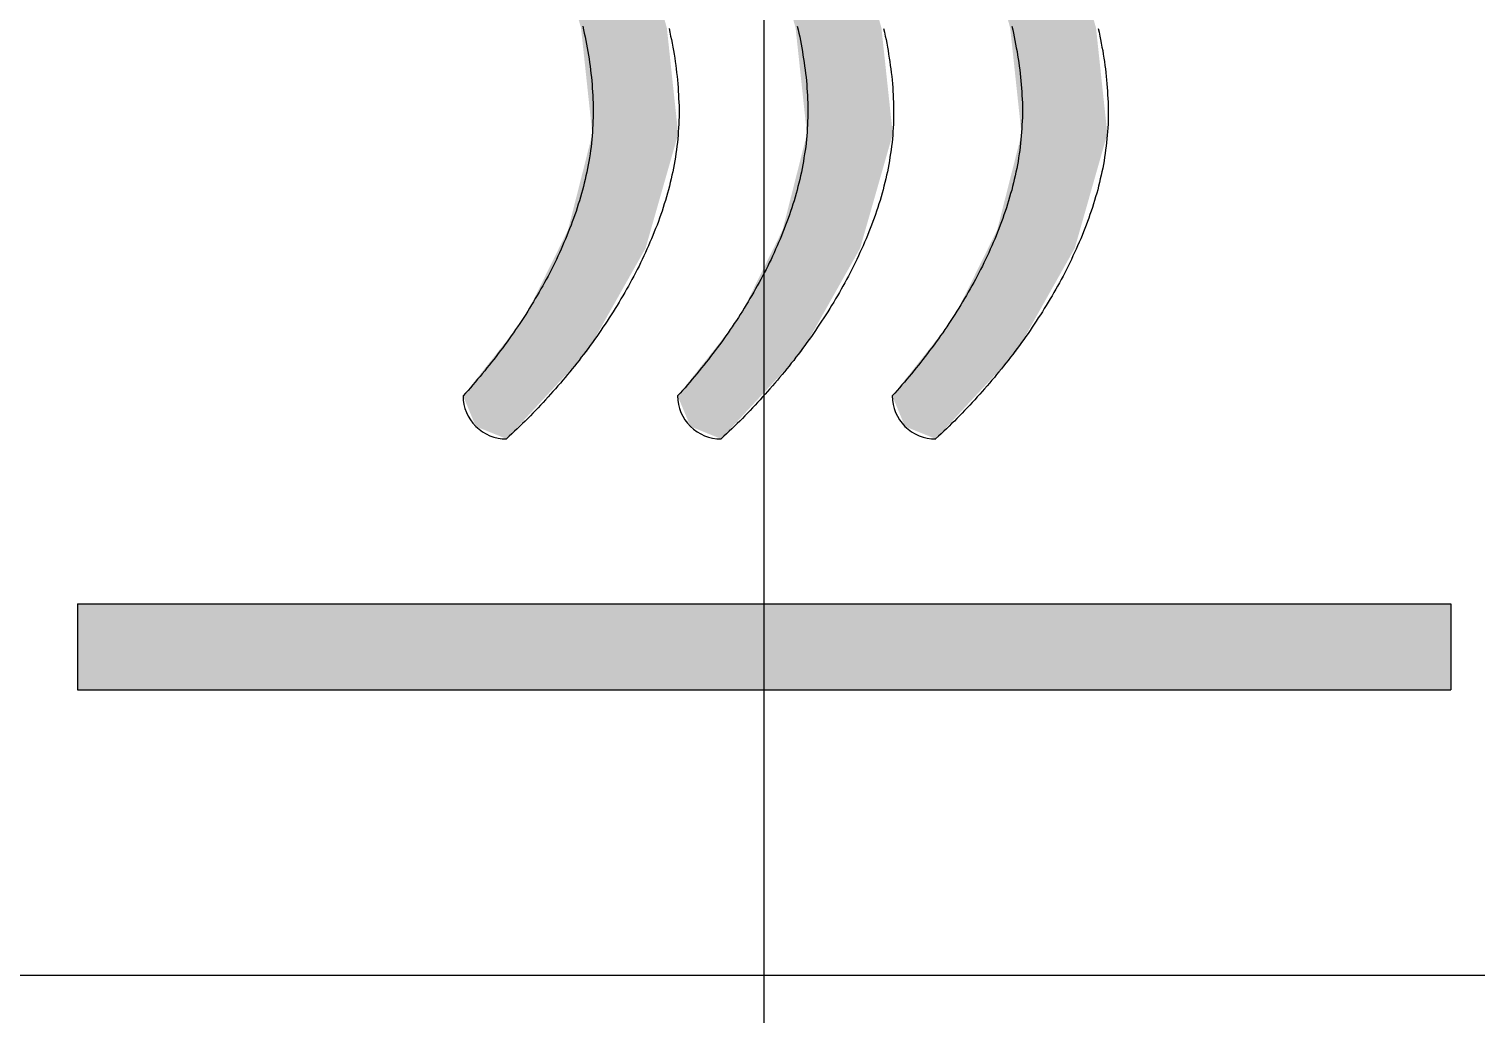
# Model space of a CAD drawing. Extents: x -260 to 40, y -107 to 195.
# Drawn here: x -180.49 to -172.06, y 149.14 to 154.87 of the extents above; entities that cross this region are included whole.
import ezdxf

# ---------------------------------------------------------------- set-up
doc = ezdxf.new("R2010")
doc.units = 0
doc.linetypes.add('CENTER', pattern=[50.8, 31.75, -6.35, 6.35, -6.35])
doc.layers.get('0').update_dxf_attribs({"linetype": 'CONTINUOUS'})
doc.layers.add('CENTER', color=1, linetype='CENTER')

# ---------------------------------------------------------------- blocks, each defined once
blk = doc.blocks.new('*U5')
at = {"color": 7, "linetype": 'CONTINUOUS'}
for points in [[(-174.7128, 159.588), (-175.1828, 159.0809), (-174.5291, 159.5313)], [(-174.5291, 159.5313), (-175.1828, 159.0809), (-174.4399, 159.361)], [(-174.4399, 159.361), (-175.1828, 159.0809), (-174.8056, 158.9042)], [(-175.1828, 159.0809), (-175.522, 158.4784), (-174.8056, 158.9042)], [(-174.8056, 158.9042), (-175.522, 158.4784), (-175.0668, 158.3805)], [(-175.522, 158.4784), (-175.7118, 157.8136), (-175.0668, 158.3805)], [(-175.0668, 158.3805), (-175.7118, 157.8136), (-175.2118, 157.8136)], [(-175.7118, 157.8136), (-175.6459, 157.1964), (-175.1459, 157.1964)], [(-175.2118, 157.8136), (-175.7118, 157.8136), (-175.1459, 157.1964)], [(-175.6459, 157.1964), (-175.4777, 156.5989), (-174.9777, 156.599)], [(-175.1459, 157.1964), (-175.6459, 157.1964), (-174.9777, 156.599)], [(-174.9777, 156.599), (-175.4777, 156.5989), (-174.7118, 156.0381)], [(-175.4777, 156.5989), (-175.2118, 156.0381), (-174.7118, 156.0381)], [(-175.2118, 156.0381), (-174.946, 155.4772), (-174.446, 155.4772)], [(-174.7118, 156.0381), (-175.2118, 156.0381), (-174.446, 155.4772)], [(-174.946, 155.4772), (-174.7777, 154.8797), (-174.2777, 154.8797)], [(-174.446, 155.4772), (-174.946, 155.4772), (-174.2777, 154.8797)], [(-174.7777, 154.8797), (-174.7118, 154.2625), (-174.2777, 154.8797)], [(-174.2777, 154.8797), (-174.7118, 154.2625), (-174.2118, 154.2625)], [(-174.2118, 154.2625), (-174.8532, 153.7047), (-174.4018, 153.5972)], [(-174.7118, 154.2625), (-174.8532, 153.7047), (-174.2118, 154.2625)], [(-174.8532, 153.7047), (-175.1079, 153.1887), (-174.4018, 153.5972)], [(-174.4018, 153.5972), (-175.1079, 153.1887), (-174.7413, 152.9944)], [(-175.1079, 153.1887), (-175.4647, 152.7371), (-174.7413, 152.9944)], [(-174.7413, 152.9944), (-175.4647, 152.7371), (-175.2118, 152.487)], [(-175.4647, 152.7371), (-175.3905, 152.5593), (-175.2118, 152.487)]]:
    blk.add_solid(points, dxfattribs=at)
blk = doc.blocks.new('*U6')
at = {"color": 7, "linetype": 'CONTINUOUS'}
for points in [[(-177.2128, 159.588), (-177.6828, 159.0809), (-177.0291, 159.5313)], [(-177.0291, 159.5313), (-177.6828, 159.0809), (-176.9399, 159.361)], [(-176.9399, 159.361), (-177.6828, 159.0809), (-177.3056, 158.9042)], [(-177.6828, 159.0809), (-178.022, 158.4784), (-177.3056, 158.9042)], [(-177.3056, 158.9042), (-178.022, 158.4784), (-177.5668, 158.3805)], [(-178.022, 158.4784), (-178.2118, 157.8136), (-177.5668, 158.3805)], [(-177.5668, 158.3805), (-178.2118, 157.8136), (-177.7118, 157.8136)], [(-178.2118, 157.8136), (-178.1459, 157.1964), (-177.6459, 157.1964)], [(-177.7118, 157.8136), (-178.2118, 157.8136), (-177.6459, 157.1964)], [(-178.1459, 157.1964), (-177.9777, 156.5989), (-177.4777, 156.599)], [(-177.6459, 157.1964), (-178.1459, 157.1964), (-177.4777, 156.599)], [(-177.4777, 156.599), (-177.9777, 156.5989), (-177.2118, 156.0381)], [(-177.9777, 156.5989), (-177.7118, 156.0381), (-177.2118, 156.0381)], [(-177.7118, 156.0381), (-177.446, 155.4772), (-176.946, 155.4772)], [(-177.2118, 156.0381), (-177.7118, 156.0381), (-176.946, 155.4772)], [(-177.446, 155.4772), (-177.2777, 154.8797), (-176.7777, 154.8797)], [(-176.946, 155.4772), (-177.446, 155.4772), (-176.7777, 154.8797)], [(-177.2777, 154.8797), (-177.2118, 154.2625), (-176.7777, 154.8797)], [(-176.7777, 154.8797), (-177.2118, 154.2625), (-176.7118, 154.2625)], [(-176.7118, 154.2625), (-177.3532, 153.7047), (-176.9018, 153.5972)], [(-177.2118, 154.2625), (-177.3532, 153.7047), (-176.7118, 154.2625)], [(-177.3532, 153.7047), (-177.6079, 153.1887), (-176.9018, 153.5972)], [(-176.9018, 153.5972), (-177.6079, 153.1887), (-177.2414, 152.9944)], [(-177.6079, 153.1887), (-177.9647, 152.7371), (-177.2414, 152.9944)], [(-177.2414, 152.9944), (-177.9647, 152.7371), (-177.7118, 152.487)], [(-177.9647, 152.7371), (-177.8905, 152.5593), (-177.7118, 152.487)]]:
    blk.add_solid(points, dxfattribs=at)
blk = doc.blocks.new('*U7')
at = {"color": 7, "linetype": 'CONTINUOUS'}
for points in [[(-175.9628, 159.588), (-176.4328, 159.0809), (-175.7791, 159.5313)], [(-175.7791, 159.5313), (-176.4328, 159.0809), (-175.6899, 159.361)], [(-175.6899, 159.361), (-176.4328, 159.0809), (-176.0556, 158.9042)], [(-176.4328, 159.0809), (-176.772, 158.4784), (-176.0556, 158.9042)], [(-176.0556, 158.9042), (-176.772, 158.4784), (-176.3168, 158.3805)], [(-176.772, 158.4784), (-176.9618, 157.8136), (-176.3168, 158.3805)], [(-176.3168, 158.3805), (-176.9618, 157.8136), (-176.4618, 157.8136)], [(-176.9618, 157.8136), (-176.8959, 157.1964), (-176.3959, 157.1964)], [(-176.4618, 157.8136), (-176.9618, 157.8136), (-176.3959, 157.1964)], [(-176.8959, 157.1964), (-176.7277, 156.5989), (-176.2277, 156.599)], [(-176.3959, 157.1964), (-176.8959, 157.1964), (-176.2277, 156.599)], [(-176.2277, 156.599), (-176.7277, 156.5989), (-175.9618, 156.0381)], [(-176.7277, 156.5989), (-176.4618, 156.0381), (-175.9618, 156.0381)], [(-176.4618, 156.0381), (-176.196, 155.4772), (-175.696, 155.4772)], [(-175.9618, 156.0381), (-176.4618, 156.0381), (-175.696, 155.4772)], [(-176.196, 155.4772), (-176.0277, 154.8797), (-175.5277, 154.8797)], [(-175.696, 155.4772), (-176.196, 155.4772), (-175.5277, 154.8797)], [(-176.0277, 154.8797), (-175.9618, 154.2625), (-175.5277, 154.8797)], [(-175.5277, 154.8797), (-175.9618, 154.2625), (-175.4618, 154.2625)], [(-175.4618, 154.2625), (-176.1032, 153.7047), (-175.6518, 153.5972)], [(-175.9618, 154.2625), (-176.1032, 153.7047), (-175.4618, 154.2625)], [(-176.1032, 153.7047), (-176.3579, 153.1887), (-175.6518, 153.5972)], [(-175.6518, 153.5972), (-176.3579, 153.1887), (-175.9913, 152.9944)], [(-176.3579, 153.1887), (-176.7147, 152.7371), (-175.9913, 152.9944)], [(-175.9913, 152.9944), (-176.7147, 152.7371), (-176.4618, 152.487)], [(-176.7147, 152.7371), (-176.6405, 152.5593), (-176.4618, 152.487)]]:
    blk.add_solid(points, dxfattribs=at)
blk = doc.blocks.new('*U17')
at = {"color": 7, "linetype": 'CONTINUOUS'}
for points in [[(-184.9679, 149.8387), (-183.7856, 149.3641), (-179.5801, 160.6143)], [(-178.1605, 160.6143), (-179.5801, 160.6143), (-183.7856, 149.3641)], [(-183.7856, 149.3641), (-184.9679, 149.8387), (-185.0965, 149.3641)], [(-185.0554, 149.6076), (-185.0965, 149.3641), (-184.9679, 149.8387)]]:
    blk.add_solid(points, dxfattribs=at)
blk = doc.blocks.new('*U18')
at = {"color": 7, "linetype": 'CONTINUOUS', "extrusion": (0, 0, -1)}
for points in [[(174.2634, 160.6143), (172.8438, 160.6143), (168.6383, 149.3641)], [(167.456, 149.8387), (168.6383, 149.3641), (172.8438, 160.6143)], [(168.6383, 149.3641), (167.456, 149.8387), (167.3274, 149.3641)], [(167.3685, 149.6076), (167.3274, 149.3641), (167.456, 149.8387)]]:
    blk.add_solid(points, dxfattribs=at)
blk = doc.blocks.new('*U19')
at = {"color": 7, "linetype": 'CONTINUOUS'}
for points in [[(-176.2118, 151.2756), (-172.2118, 151.5256), (-180.2118, 151.5256)], [(-176.2118, 151.2756), (-180.2118, 151.5256), (-180.2118, 151.0257)], [(-176.2118, 151.2756), (-172.2118, 151.0257), (-172.2118, 151.5256)], [(-176.2118, 151.2756), (-180.2118, 151.0257), (-172.2118, 151.0257)]]:
    blk.add_solid(points, dxfattribs=at)

msp = doc.modelspace()

# ---------------------------------------------------------------- linework, layer by layer
at = {"color": 7, "linetype": 'CONTINUOUS'}
for p, q in [((-180.2118, 151.5256), (-172.2118, 151.5256)), ((-180.2118, 151.5256), (-180.2118, 151.0257)), ((-172.2118, 151.5256), (-172.2118, 151.0257)), ((-180.2118, 151.0257), (-172.2118, 151.0257)), ((-186.7118, 149.3641), (-165.7122, 149.3641))]:
    msp.add_line(p, q, dxfattribs=at)
at = {"color": 7}
for points in [[(-177.268, 154.891, 0), (-177.263, 154.87, 0), (-177.259, 154.849, 0), (-177.254, 154.828, 0), (-177.25, 154.806, 0), (-177.246, 154.785, 0), (-177.242, 154.764, 0), (-177.238, 154.743, 0), (-177.235, 154.721, 0), (-177.231, 154.7, 0), (-177.228, 154.679, 0), (-177.225, 154.657, 0), (-177.222, 154.636, 0), (-177.22, 154.615, 0), (-177.217, 154.593, 0), (-177.215, 154.572, 0), (-177.213, 154.551, 0), (-177.212, 154.529, 0), (-177.21, 154.508, 0), (-177.209, 154.486, 0), (-177.208, 154.465, 0), (-177.207, 154.444, 0), (-177.207, 154.422, 0), (-177.207, 154.401, 0), (-177.207, 154.38, 0), (-177.207, 154.358, 0), (-177.208, 154.337, 0), (-177.209, 154.315, 0), (-177.21, 154.294, 0), (-177.211, 154.273, 0), (-177.213, 154.252, 0), (-177.215, 154.23, 0), (-177.217, 154.209, 0), (-177.219, 154.188, 0), (-177.222, 154.167, 0), (-177.225, 154.146, 0), (-177.229, 154.124, 0), (-177.232, 154.103, 0), (-177.236, 154.082, 0), (-177.24, 154.061, 0), (-177.244, 154.04, 0), (-177.249, 154.019, 0), (-177.254, 153.998, 0), (-177.259, 153.977, 0), (-177.264, 153.957, 0), (-177.269, 153.936, 0), (-177.275, 153.915, 0), (-177.281, 153.894, 0), (-177.287, 153.874, 0), (-177.294, 153.853, 0), (-177.3, 153.833, 0), (-177.307, 153.812, 0), (-177.314, 153.792, 0), (-177.321, 153.771, 0), (-177.329, 153.751, 0), (-177.336, 153.731, 0), (-177.344, 153.711, 0), (-177.352, 153.69, 0), (-177.36, 153.67, 0), (-177.368, 153.65, 0), (-177.377, 153.63, 0), (-177.385, 153.611, 0), (-177.394, 153.591, 0), (-177.403, 153.571, 0), (-177.412, 153.551, 0), (-177.421, 153.532, 0), (-177.431, 153.512, 0), (-177.44, 153.493, 0), (-177.45, 153.474, 0), (-177.46, 153.454, 0), (-177.47, 153.435, 0), (-177.48, 153.416, 0), (-177.49, 153.397, 0), (-177.501, 153.378, 0), (-177.511, 153.36, 0), (-177.522, 153.341, 0), (-177.533, 153.322, 0), (-177.544, 153.304, 0), (-177.555, 153.285, 0), (-177.566, 153.267, 0), (-177.577, 153.248, 0), (-177.588, 153.23, 0), (-177.6, 153.212, 0), (-177.611, 153.194, 0), (-177.623, 153.176, 0), (-177.635, 153.158, 0), (-177.647, 153.14, 0), (-177.659, 153.123, 0), (-177.671, 153.105, 0), (-177.684, 153.087, 0), (-177.696, 153.07, 0), (-177.708, 153.053, 0), (-177.721, 153.035, 0), (-177.734, 153.018, 0), (-177.747, 153.001, 0), (-177.76, 152.984, 0), (-177.773, 152.967, 0), (-177.786, 152.95, 0), (-177.799, 152.933, 0), (-177.812, 152.916, 0), (-177.826, 152.9, 0), (-177.839, 152.883, 0), (-177.853, 152.866, 0), (-177.866, 152.85, 0), (-177.88, 152.834, 0), (-177.894, 152.817, 0), (-177.908, 152.801, 0), (-177.922, 152.785, 0), (-177.936, 152.769, 0), (-177.95, 152.753, 0), (-177.965, 152.737, 0)], [(-176.765, 154.876, 0), (-176.76, 154.855, 0), (-176.756, 154.833, 0), (-176.751, 154.812, 0), (-176.747, 154.791, 0), (-176.743, 154.769, 0), (-176.739, 154.748, 0), (-176.736, 154.727, 0), (-176.732, 154.705, 0), (-176.729, 154.684, 0), (-176.726, 154.662, 0), (-176.723, 154.641, 0), (-176.721, 154.62, 0), (-176.718, 154.598, 0), (-176.716, 154.577, 0), (-176.714, 154.555, 0), (-176.712, 154.534, 0), (-176.711, 154.512, 0), (-176.71, 154.491, 0), (-176.709, 154.469, 0), (-176.708, 154.448, 0), (-176.707, 154.426, 0), (-176.707, 154.405, 0), (-176.707, 154.383, 0), (-176.707, 154.362, 0), (-176.708, 154.341, 0), (-176.708, 154.319, 0), (-176.709, 154.298, 0), (-176.711, 154.276, 0), (-176.712, 154.255, 0), (-176.714, 154.234, 0), (-176.716, 154.213, 0), (-176.719, 154.191, 0), (-176.722, 154.17, 0), (-176.725, 154.149, 0), (-176.728, 154.128, 0), (-176.731, 154.106, 0), (-176.735, 154.085, 0), (-176.739, 154.064, 0), (-176.743, 154.043, 0), (-176.748, 154.022, 0), (-176.753, 154.001, 0), (-176.758, 153.98, 0), (-176.763, 153.959, 0), (-176.768, 153.938, 0), (-176.774, 153.918, 0), (-176.78, 153.897, 0), (-176.786, 153.876, 0), (-176.793, 153.855, 0), (-176.799, 153.835, 0), (-176.806, 153.814, 0), (-176.813, 153.794, 0), (-176.82, 153.773, 0), (-176.827, 153.753, 0), (-176.835, 153.732, 0), (-176.843, 153.712, 0), (-176.851, 153.692, 0), (-176.859, 153.672, 0), (-176.867, 153.652, 0), (-176.876, 153.632, 0), (-176.885, 153.612, 0), (-176.894, 153.592, 0), (-176.903, 153.572, 0), (-176.912, 153.552, 0), (-176.921, 153.532, 0), (-176.931, 153.513, 0), (-176.94, 153.493, 0), (-176.95, 153.474, 0), (-176.96, 153.454, 0), (-176.97, 153.435, 0), (-176.981, 153.415, 0), (-176.991, 153.396, 0), (-177.002, 153.377, 0), (-177.012, 153.358, 0), (-177.023, 153.339, 0), (-177.034, 153.32, 0), (-177.045, 153.302, 0), (-177.056, 153.283, 0), (-177.067, 153.264, 0), (-177.079, 153.246, 0), (-177.09, 153.227, 0), (-177.102, 153.209, 0), (-177.114, 153.191, 0), (-177.126, 153.173, 0), (-177.138, 153.155, 0), (-177.15, 153.137, 0), (-177.162, 153.119, 0), (-177.174, 153.101, 0), (-177.186, 153.083, 0), (-177.199, 153.066, 0), (-177.211, 153.048, 0), (-177.224, 153.031, 0), (-177.237, 153.013, 0), (-177.25, 152.996, 0), (-177.263, 152.979, 0), (-177.276, 152.962, 0), (-177.289, 152.944, 0), (-177.303, 152.928, 0), (-177.316, 152.911, 0), (-177.329, 152.894, 0), (-177.343, 152.877, 0), (-177.357, 152.861, 0), (-177.37, 152.844, 0), (-177.384, 152.828, 0), (-177.398, 152.811, 0), (-177.412, 152.795, 0), (-177.427, 152.779, 0), (-177.441, 152.763, 0), (-177.455, 152.747, 0), (-177.47, 152.731, 0), (-177.484, 152.715, 0), (-177.499, 152.699, 0), (-177.513, 152.683, 0), (-177.528, 152.668, 0), (-177.543, 152.652, 0), (-177.558, 152.637, 0), (-177.573, 152.622, 0), (-177.588, 152.606, 0), (-177.603, 152.591, 0), (-177.619, 152.576, 0), (-177.634, 152.561, 0), (-177.649, 152.546, 0), (-177.665, 152.531, 0), (-177.68, 152.516, 0), (-177.696, 152.502, 0), (-177.712, 152.487, 0)], [(-176.018, 154.891, 0), (-176.013, 154.87, 0), (-176.009, 154.849, 0), (-176.004, 154.828, 0), (-176, 154.806, 0), (-175.996, 154.785, 0), (-175.992, 154.764, 0), (-175.988, 154.743, 0), (-175.985, 154.721, 0), (-175.981, 154.7, 0), (-175.978, 154.679, 0), (-175.975, 154.657, 0), (-175.972, 154.636, 0), (-175.97, 154.615, 0), (-175.967, 154.593, 0), (-175.965, 154.572, 0), (-175.963, 154.551, 0), (-175.962, 154.529, 0), (-175.96, 154.508, 0), (-175.959, 154.486, 0), (-175.958, 154.465, 0), (-175.957, 154.444, 0), (-175.957, 154.422, 0), (-175.957, 154.401, 0), (-175.957, 154.38, 0), (-175.957, 154.358, 0), (-175.958, 154.337, 0), (-175.959, 154.315, 0), (-175.96, 154.294, 0), (-175.961, 154.273, 0), (-175.963, 154.252, 0), (-175.965, 154.23, 0), (-175.967, 154.209, 0), (-175.969, 154.188, 0), (-175.972, 154.167, 0), (-175.975, 154.146, 0), (-175.979, 154.124, 0), (-175.982, 154.103, 0), (-175.986, 154.082, 0), (-175.99, 154.061, 0), (-175.994, 154.04, 0), (-175.999, 154.019, 0), (-176.004, 153.998, 0), (-176.009, 153.977, 0), (-176.014, 153.957, 0), (-176.019, 153.936, 0), (-176.025, 153.915, 0), (-176.031, 153.894, 0), (-176.037, 153.874, 0), (-176.044, 153.853, 0), (-176.05, 153.833, 0), (-176.057, 153.812, 0), (-176.064, 153.792, 0), (-176.071, 153.771, 0), (-176.079, 153.751, 0), (-176.086, 153.731, 0), (-176.094, 153.711, 0), (-176.102, 153.69, 0), (-176.11, 153.67, 0), (-176.118, 153.65, 0), (-176.127, 153.63, 0), (-176.135, 153.611, 0), (-176.144, 153.591, 0), (-176.153, 153.571, 0), (-176.162, 153.551, 0), (-176.171, 153.532, 0), (-176.181, 153.512, 0), (-176.19, 153.493, 0), (-176.2, 153.474, 0), (-176.21, 153.454, 0), (-176.22, 153.435, 0), (-176.23, 153.416, 0), (-176.24, 153.397, 0), (-176.251, 153.378, 0), (-176.261, 153.36, 0), (-176.272, 153.341, 0), (-176.283, 153.322, 0), (-176.294, 153.304, 0), (-176.305, 153.285, 0), (-176.316, 153.267, 0), (-176.327, 153.248, 0), (-176.338, 153.23, 0), (-176.35, 153.212, 0), (-176.361, 153.194, 0), (-176.373, 153.176, 0), (-176.385, 153.158, 0), (-176.397, 153.14, 0), (-176.409, 153.123, 0), (-176.421, 153.105, 0), (-176.434, 153.087, 0), (-176.446, 153.07, 0), (-176.458, 153.053, 0), (-176.471, 153.035, 0), (-176.484, 153.018, 0), (-176.497, 153.001, 0), (-176.51, 152.984, 0), (-176.523, 152.967, 0), (-176.536, 152.95, 0), (-176.549, 152.933, 0), (-176.562, 152.916, 0), (-176.576, 152.9, 0), (-176.589, 152.883, 0), (-176.603, 152.866, 0), (-176.616, 152.85, 0), (-176.63, 152.834, 0), (-176.644, 152.817, 0), (-176.658, 152.801, 0), (-176.672, 152.785, 0), (-176.686, 152.769, 0), (-176.7, 152.753, 0), (-176.715, 152.737, 0)], [(-175.515, 154.876, 0), (-175.51, 154.855, 0), (-175.506, 154.833, 0), (-175.501, 154.812, 0), (-175.497, 154.791, 0), (-175.493, 154.769, 0), (-175.489, 154.748, 0), (-175.486, 154.727, 0), (-175.482, 154.705, 0), (-175.479, 154.684, 0), (-175.476, 154.662, 0), (-175.473, 154.641, 0), (-175.471, 154.62, 0), (-175.468, 154.598, 0), (-175.466, 154.577, 0), (-175.464, 154.555, 0), (-175.462, 154.534, 0), (-175.461, 154.512, 0), (-175.46, 154.491, 0), (-175.459, 154.469, 0), (-175.458, 154.448, 0), (-175.457, 154.426, 0), (-175.457, 154.405, 0), (-175.457, 154.383, 0), (-175.457, 154.362, 0), (-175.458, 154.341, 0), (-175.458, 154.319, 0), (-175.459, 154.298, 0), (-175.461, 154.276, 0), (-175.462, 154.255, 0), (-175.464, 154.234, 0), (-175.466, 154.213, 0), (-175.469, 154.191, 0), (-175.472, 154.17, 0), (-175.475, 154.149, 0), (-175.478, 154.128, 0), (-175.481, 154.106, 0), (-175.485, 154.085, 0), (-175.489, 154.064, 0), (-175.493, 154.043, 0), (-175.498, 154.022, 0), (-175.503, 154.001, 0), (-175.508, 153.98, 0), (-175.513, 153.959, 0), (-175.518, 153.938, 0), (-175.524, 153.918, 0), (-175.53, 153.897, 0), (-175.536, 153.876, 0), (-175.543, 153.855, 0), (-175.549, 153.835, 0), (-175.556, 153.814, 0), (-175.563, 153.794, 0), (-175.57, 153.773, 0), (-175.577, 153.753, 0), (-175.585, 153.732, 0), (-175.593, 153.712, 0), (-175.601, 153.692, 0), (-175.609, 153.672, 0), (-175.617, 153.652, 0), (-175.626, 153.632, 0), (-175.635, 153.612, 0), (-175.644, 153.592, 0), (-175.653, 153.572, 0), (-175.662, 153.552, 0), (-175.671, 153.532, 0), (-175.681, 153.513, 0), (-175.69, 153.493, 0), (-175.7, 153.474, 0), (-175.71, 153.454, 0), (-175.72, 153.435, 0), (-175.731, 153.415, 0), (-175.741, 153.396, 0), (-175.752, 153.377, 0), (-175.762, 153.358, 0), (-175.773, 153.339, 0), (-175.784, 153.32, 0), (-175.795, 153.302, 0), (-175.806, 153.283, 0), (-175.818, 153.264, 0), (-175.829, 153.246, 0), (-175.84, 153.227, 0), (-175.852, 153.209, 0), (-175.864, 153.191, 0), (-175.876, 153.173, 0), (-175.888, 153.155, 0), (-175.9, 153.137, 0), (-175.912, 153.119, 0), (-175.924, 153.101, 0), (-175.936, 153.083, 0), (-175.949, 153.066, 0), (-175.962, 153.048, 0), (-175.974, 153.031, 0), (-175.987, 153.013, 0), (-176, 152.996, 0), (-176.013, 152.979, 0), (-176.026, 152.962, 0), (-176.039, 152.944, 0), (-176.053, 152.928, 0), (-176.066, 152.911, 0), (-176.079, 152.894, 0), (-176.093, 152.877, 0), (-176.107, 152.861, 0), (-176.121, 152.844, 0), (-176.134, 152.828, 0), (-176.148, 152.811, 0), (-176.162, 152.795, 0), (-176.177, 152.779, 0), (-176.191, 152.763, 0), (-176.205, 152.747, 0), (-176.22, 152.731, 0), (-176.234, 152.715, 0), (-176.249, 152.699, 0), (-176.263, 152.683, 0), (-176.278, 152.668, 0), (-176.293, 152.652, 0), (-176.308, 152.637, 0), (-176.323, 152.622, 0), (-176.338, 152.606, 0), (-176.353, 152.591, 0), (-176.369, 152.576, 0), (-176.384, 152.561, 0), (-176.399, 152.546, 0), (-176.415, 152.531, 0), (-176.43, 152.516, 0), (-176.446, 152.502, 0), (-176.462, 152.487, 0)], [(-174.768, 154.891, 0), (-174.763, 154.87, 0), (-174.759, 154.849, 0), (-174.754, 154.828, 0), (-174.75, 154.806, 0), (-174.746, 154.785, 0), (-174.742, 154.764, 0), (-174.738, 154.743, 0), (-174.735, 154.721, 0), (-174.731, 154.7, 0), (-174.728, 154.679, 0), (-174.725, 154.657, 0), (-174.722, 154.636, 0), (-174.72, 154.615, 0), (-174.717, 154.593, 0), (-174.715, 154.572, 0), (-174.713, 154.551, 0), (-174.712, 154.529, 0), (-174.71, 154.508, 0), (-174.709, 154.486, 0), (-174.708, 154.465, 0), (-174.707, 154.444, 0), (-174.707, 154.422, 0), (-174.707, 154.401, 0), (-174.707, 154.38, 0), (-174.707, 154.358, 0), (-174.708, 154.337, 0), (-174.709, 154.316, 0), (-174.71, 154.294, 0), (-174.711, 154.273, 0), (-174.713, 154.252, 0), (-174.715, 154.23, 0), (-174.717, 154.209, 0), (-174.719, 154.188, 0), (-174.722, 154.167, 0), (-174.725, 154.146, 0), (-174.729, 154.124, 0), (-174.732, 154.103, 0), (-174.736, 154.082, 0), (-174.74, 154.061, 0), (-174.744, 154.04, 0), (-174.749, 154.019, 0), (-174.754, 153.998, 0), (-174.759, 153.978, 0), (-174.764, 153.957, 0), (-174.769, 153.936, 0), (-174.775, 153.915, 0), (-174.781, 153.894, 0), (-174.787, 153.874, 0), (-174.794, 153.853, 0), (-174.8, 153.833, 0), (-174.807, 153.812, 0), (-174.814, 153.792, 0), (-174.821, 153.771, 0), (-174.829, 153.751, 0), (-174.836, 153.731, 0), (-174.844, 153.711, 0), (-174.852, 153.69, 0), (-174.86, 153.67, 0), (-174.868, 153.65, 0), (-174.877, 153.63, 0), (-174.885, 153.611, 0), (-174.894, 153.591, 0), (-174.903, 153.571, 0), (-174.912, 153.551, 0), (-174.921, 153.532, 0), (-174.931, 153.512, 0), (-174.94, 153.493, 0), (-174.95, 153.474, 0), (-174.96, 153.454, 0), (-174.97, 153.435, 0), (-174.98, 153.416, 0), (-174.99, 153.397, 0), (-175.001, 153.378, 0), (-175.011, 153.36, 0), (-175.022, 153.341, 0), (-175.033, 153.322, 0), (-175.044, 153.304, 0), (-175.055, 153.285, 0), (-175.066, 153.267, 0), (-175.077, 153.249, 0), (-175.088, 153.23, 0), (-175.1, 153.212, 0), (-175.111, 153.194, 0), (-175.123, 153.176, 0), (-175.135, 153.158, 0), (-175.147, 153.14, 0), (-175.159, 153.123, 0), (-175.171, 153.105, 0), (-175.184, 153.088, 0), (-175.196, 153.07, 0), (-175.208, 153.053, 0), (-175.221, 153.035, 0), (-175.234, 153.018, 0), (-175.247, 153.001, 0), (-175.26, 152.984, 0), (-175.273, 152.967, 0), (-175.286, 152.95, 0), (-175.299, 152.933, 0), (-175.312, 152.916, 0), (-175.326, 152.9, 0), (-175.339, 152.883, 0), (-175.353, 152.866, 0), (-175.366, 152.85, 0), (-175.38, 152.834, 0), (-175.394, 152.817, 0), (-175.408, 152.801, 0), (-175.422, 152.785, 0), (-175.436, 152.769, 0), (-175.45, 152.753, 0), (-175.465, 152.737, 0)], [(-174.265, 154.876, 0), (-174.26, 154.855, 0), (-174.256, 154.833, 0), (-174.251, 154.812, 0), (-174.247, 154.791, 0), (-174.243, 154.769, 0), (-174.239, 154.748, 0), (-174.236, 154.727, 0), (-174.232, 154.705, 0), (-174.229, 154.684, 0), (-174.226, 154.662, 0), (-174.223, 154.641, 0), (-174.221, 154.62, 0), (-174.218, 154.598, 0), (-174.216, 154.577, 0), (-174.214, 154.555, 0), (-174.212, 154.534, 0), (-174.211, 154.512, 0), (-174.21, 154.491, 0), (-174.209, 154.469, 0), (-174.208, 154.448, 0), (-174.207, 154.426, 0), (-174.207, 154.405, 0), (-174.207, 154.383, 0), (-174.207, 154.362, 0), (-174.208, 154.341, 0), (-174.208, 154.319, 0), (-174.209, 154.298, 0), (-174.211, 154.276, 0), (-174.212, 154.255, 0), (-174.214, 154.234, 0), (-174.216, 154.213, 0), (-174.219, 154.191, 0), (-174.222, 154.17, 0), (-174.225, 154.149, 0), (-174.228, 154.128, 0), (-174.231, 154.106, 0), (-174.235, 154.085, 0), (-174.239, 154.064, 0), (-174.243, 154.043, 0), (-174.248, 154.022, 0), (-174.253, 154.001, 0), (-174.258, 153.98, 0), (-174.263, 153.959, 0), (-174.268, 153.938, 0), (-174.274, 153.918, 0), (-174.28, 153.897, 0), (-174.286, 153.876, 0), (-174.293, 153.855, 0), (-174.299, 153.835, 0), (-174.306, 153.814, 0), (-174.313, 153.794, 0), (-174.32, 153.773, 0), (-174.327, 153.753, 0), (-174.335, 153.732, 0), (-174.343, 153.712, 0), (-174.351, 153.692, 0), (-174.359, 153.672, 0), (-174.367, 153.652, 0), (-174.376, 153.632, 0), (-174.385, 153.612, 0), (-174.394, 153.592, 0), (-174.403, 153.572, 0), (-174.412, 153.552, 0), (-174.421, 153.532, 0), (-174.431, 153.513, 0), (-174.44, 153.493, 0), (-174.45, 153.474, 0), (-174.46, 153.454, 0), (-174.47, 153.435, 0), (-174.481, 153.415, 0), (-174.491, 153.396, 0), (-174.502, 153.377, 0), (-174.512, 153.358, 0), (-174.523, 153.339, 0), (-174.534, 153.32, 0), (-174.545, 153.302, 0), (-174.556, 153.283, 0), (-174.568, 153.264, 0), (-174.579, 153.246, 0), (-174.59, 153.227, 0), (-174.602, 153.209, 0), (-174.614, 153.191, 0), (-174.626, 153.173, 0), (-174.638, 153.155, 0), (-174.65, 153.137, 0), (-174.662, 153.119, 0), (-174.674, 153.101, 0), (-174.686, 153.083, 0), (-174.699, 153.066, 0), (-174.712, 153.048, 0), (-174.724, 153.031, 0), (-174.737, 153.013, 0), (-174.75, 152.996, 0), (-174.763, 152.979, 0), (-174.776, 152.962, 0), (-174.789, 152.944, 0), (-174.803, 152.928, 0), (-174.816, 152.911, 0), (-174.829, 152.894, 0), (-174.843, 152.877, 0), (-174.857, 152.861, 0), (-174.87, 152.844, 0), (-174.884, 152.828, 0), (-174.898, 152.811, 0), (-174.912, 152.795, 0), (-174.927, 152.779, 0), (-174.941, 152.763, 0), (-174.955, 152.747, 0), (-174.97, 152.731, 0), (-174.984, 152.715, 0), (-174.999, 152.699, 0), (-175.013, 152.683, 0), (-175.028, 152.668, 0), (-175.043, 152.652, 0), (-175.058, 152.637, 0), (-175.073, 152.622, 0), (-175.088, 152.606, 0), (-175.103, 152.591, 0), (-175.119, 152.576, 0), (-175.134, 152.561, 0), (-175.149, 152.546, 0), (-175.165, 152.531, 0), (-175.18, 152.516, 0), (-175.196, 152.502, 0), (-175.212, 152.487, 0)]]:
    msp.add_polyline3d(points, dxfattribs=at)
at = {"color": 7, "linetype": 'CONTINUOUS'}
for centre, start in [((-177.7148, 152.737), 180.00344), ((-176.4648, 152.737), 179.99916), ((-175.2148, 152.737), 179.99684)]:
    msp.add_arc(centre, 0.25, start, 270.67701, dxfattribs=at)
at = {"layer": 'CENTER', "color": 1, "linetype": 'CENTER'}
msp.add_line((-176.2118, 97.4487), (-176.2118, 190.4892), dxfattribs=at)

# ---------------------------------------------------------------- block references
at = {"color": 7, "linetype": 'CONTINUOUS'}
for name in ['*U17', '*U18', '*U6', '*U7', '*U5', '*U19']:
    msp.add_blockref(name, (0, 0), dxfattribs=at)

doc.saveas('drawing.dxf')
